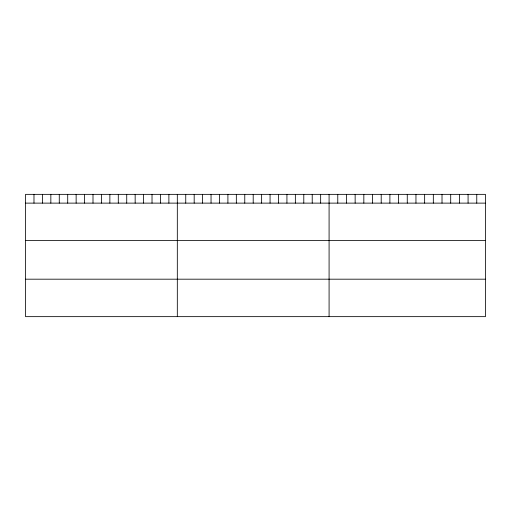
<?xml version="1.0" encoding="UTF-8"?>
<svg xmlns="http://www.w3.org/2000/svg" width="511" height="511" viewBox="0 0 511 511"><rect width="100%" height="100%" fill="white"/><g stroke="black" fill="none" stroke-linecap="round" stroke-linejoin="round"><path stroke-width="0.77" d="M485.45 203.123L485.45 316.648L25.55 316.648L25.55 194.352L485.45 194.352L485.45 203.123L25.55 203.123M25.55 240.585L485.45 240.585M25.55 279.185L485.45 279.185M476.763 194.352L476.763 203.123M468.076 194.352L468.076 203.123M459.389 194.352L459.389 203.123M450.702 194.352L450.702 203.123M442.015 194.352L442.015 203.123M433.328 194.352L433.328 203.123M424.641 194.352L424.641 203.123M415.954 194.352L415.954 203.123M407.267 194.352L407.267 203.123M398.58 194.352L398.58 203.123M389.893 194.352L389.893 203.123M381.206 194.352L381.206 203.123M372.519 194.352L372.519 203.123M363.832 194.352L363.832 203.123M355.145 194.352L355.145 203.123M346.458 194.352L346.458 203.123M337.771 194.352L337.771 203.123M329.084 194.352L329.084 316.648M320.653 194.352L320.653 203.123M312.221 194.352L312.221 203.123M303.79 194.352L303.79 203.123M295.358 194.352L295.358 203.123M286.927 194.352L286.927 203.123M278.495 194.352L278.495 203.123M270.064 194.352L270.064 203.123M261.632 194.352L261.632 203.123M253.201 194.352L253.201 203.123M244.769 194.352L244.769 203.123M236.338 194.352L236.338 203.123M227.906 194.352L227.906 203.123M219.475 194.352L219.475 203.123M211.043 194.352L211.043 203.123M202.612 194.352L202.612 203.123M194.18 194.352L194.18 203.123M185.749 194.352L185.749 203.123M177.317 194.352L177.317 316.648M168.886 194.352L168.886 203.123M160.454 194.352L160.454 203.123M152.023 194.352L152.023 203.123M143.591 194.352L143.591 203.123M135.16 194.352L135.16 203.123M126.728 194.352L126.728 203.123M118.296 194.352L118.296 203.123M109.865 194.352L109.865 203.123M101.434 194.352L101.434 203.123M93.002 194.352L93.002 203.123M84.571 194.352L84.571 203.123M76.139 194.352L76.139 203.123M67.708 194.352L67.708 203.123M59.276 194.352L59.276 203.123M50.844 194.352L50.844 203.123M42.413 194.352L42.413 203.123M33.982 194.352L33.982 203.123"/></g></svg>
